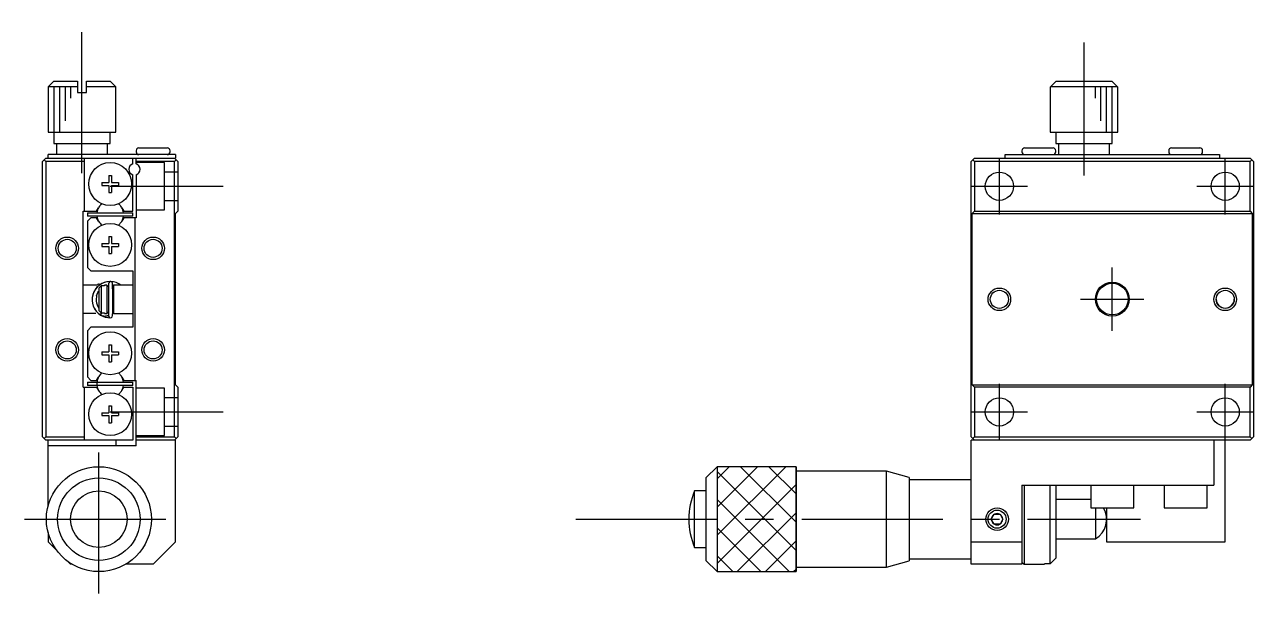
# Model space of a CAD drawing. Extents: x 33 to 325, y 49 to 249.
# Drawn here: x 216 to 324.8, y 131.7 to 182.1 of the extents above; entities that cross this region are included whole.
import ezdxf

# ---------------------------------------------------------------- set-up
doc = ezdxf.new("R2010")
doc.units = 0
doc.header["$LTSCALE"] = 10
doc.linetypes.add('CENTER', pattern=[2, 1.25, -0.25, 0.25, -0.25])
doc.linetypes.add('DASHED', pattern=[3.5, 2, -1.5])
doc.layers.get('0').update_dxf_attribs({"linetype": 'CONTINUOUS'})
doc.layers.add('CENTER', color=1, linetype='CENTER')

msp = doc.modelspace()

# ---------------------------------------------------------------- linework, layer by layer
at = {"color": 7, "linetype": 'CONTINUOUS'}
for p, q in [((218.583064, 177.060162), (218.083064, 176.560162)), ((220.683064, 176.560162), (218.083064, 176.560162)), ((218.083064, 176.560162), (218.083064, 172.560162)), ((218.583064, 177.060162), (220.683064, 177.060162)), ((220.683064, 177.060162), (220.683064, 176.060162)), ((221.483064, 177.060162), (223.583064, 177.060162)), ((221.483064, 176.060162), (221.483064, 177.060162)), ((224.083064, 176.560162), (221.483064, 176.560162)), ((224.083064, 176.560162), (223.583064, 177.060162)), ((224.083064, 172.560162), (224.083064, 176.560162)), ((306.859969, 176.560162), (307.36539, 177.060162)), ((312.806397, 176.560162), (306.859969, 176.560162)), ((306.859969, 176.060162), (306.859969, 176.560162)), ((307.36539, 177.060162), (312.300975, 177.060162)), ((312.300975, 177.060162), (312.806397, 176.560162)), ((312.806397, 176.560162), (312.806397, 176.060162)), ((220.683064, 176.060162), (221.483064, 176.060162)), ((306.833183, 176.060162), (306.833183, 172.560162)), ((306.833183, 176.060162), (306.859969, 176.060162)), ((312.806397, 176.060162), (312.833183, 176.060162)), ((312.833183, 172.560162), (312.833183, 176.060162)), ((218.083064, 172.560162), (224.083064, 172.560162)), ((218.583064, 172.560162), (218.583064, 171.560162)), ((223.583064, 171.560162), (223.583064, 172.560162)), ((306.833183, 172.560162), (312.833183, 172.560162)), ((307.333183, 172.560162), (307.333183, 171.560162)), ((312.333183, 171.560162), (312.333183, 172.560162)), ((218.583064, 171.560162), (223.583064, 171.560162)), ((218.833064, 171.560162), (218.833064, 170.560162)), ((223.333064, 170.560162), (223.333064, 171.560162)), ((225.883064, 170.910162), (225.883064, 170.810162)), ((226.133064, 171.160162), (228.633064, 171.160162)), ((228.883064, 170.810162), (228.883064, 170.910162)), ((304.333183, 170.910162), (304.333183, 170.810162)), ((304.583183, 171.160162), (307.083183, 171.160162)), ((307.333183, 171.560162), (312.333183, 171.560162)), ((307.333183, 170.810162), (307.333183, 170.910162)), ((307.583183, 171.560162), (307.583183, 170.560162)), ((312.083183, 170.560162), (312.083183, 171.560162)), ((317.333183, 170.910162), (317.333183, 170.810162)), ((317.583183, 171.160162), (320.083183, 171.160162)), ((320.333183, 170.810162), (320.333183, 170.910162)), ((217.583064, 169.960162), (217.883064, 170.260162)), ((217.583064, 145.560162), (217.583064, 169.960162)), ((217.883064, 169.960162), (217.733064, 170.110162)), ((217.883064, 170.260162), (229.383064, 170.260162)), ((221.283064, 169.960162), (217.883064, 169.960162)), ((217.883064, 169.960162), (217.883064, 145.560162)), ((218.083064, 170.260162), (218.083064, 170.560162)), ((229.383064, 170.560162), (218.083064, 170.560162)), ((221.283064, 170.260162), (221.283064, 165.560162)), ((225.583064, 169.737132), (225.583064, 170.260162)), ((225.883064, 169.737132), (225.883064, 170.260162)), ((229.283064, 169.960162), (225.883064, 169.960162)), ((229.583064, 169.960162), (229.283064, 170.260162)), ((229.433064, 170.110162), (229.283064, 169.960162)), ((229.283064, 145.560162), (229.283064, 169.960162)), ((229.383064, 170.560162), (229.383064, 170.260162)), ((229.583064, 169.960162), (229.583064, 165.560162)), ((300.133183, 170.260162), (299.833183, 169.960162)), ((299.833183, 145.560162), (299.833183, 169.960162)), ((300.133183, 169.960162), (299.983183, 170.110162)), ((300.133183, 170.260162), (324.533183, 170.260162)), ((324.533183, 169.960162), (300.133183, 169.960162)), ((300.133183, 169.960162), (300.133183, 165.560162)), ((302.833183, 170.260162), (302.833183, 170.560162)), ((302.833183, 170.560162), (321.833183, 170.560162)), ((321.833183, 170.560162), (321.833183, 170.260162)), ((324.833183, 169.960162), (324.533183, 170.260162)), ((324.683183, 170.110162), (324.533183, 169.960162)), ((324.533183, 165.560162), (324.533183, 169.960162)), ((324.833183, 169.960162), (324.833183, 145.560162)), ((223.458064, 168.710162), (223.708064, 168.710162)), ((223.458064, 168.710162), (223.458064, 168.085162)), ((223.708064, 168.710162), (223.708064, 168.085162)), ((225.583064, 165.560162), (225.583064, 168.783193)), ((225.883064, 168.783193), (225.883064, 164.960162)), ((222.833064, 168.085162), (223.458064, 168.085162)), ((222.833064, 168.085162), (222.833064, 167.835162)), ((222.833064, 167.835162), (223.458064, 167.835162)), ((223.458064, 167.835162), (223.458064, 167.210162)), ((223.708064, 168.085162), (224.333064, 168.085162)), ((223.708064, 167.835162), (223.708064, 167.210162)), ((223.708064, 167.835162), (224.333064, 167.835162)), ((224.333064, 168.085162), (224.333064, 167.835162)), ((223.458064, 167.210162), (223.708064, 167.210162)), ((221.183064, 165.560162), (222.381598, 165.560162)), ((221.183064, 149.960162), (221.183064, 165.560162)), ((222.381598, 165.560162), (222.552061, 165.855412)), ((224.614067, 165.855412), (224.78453, 165.560162)), ((224.78453, 165.560162), (225.583064, 165.560162)), ((229.383064, 165.360162), (229.583064, 165.560162)), ((299.933183, 165.360162), (300.133183, 165.560162)), ((300.133183, 165.560162), (324.533183, 165.560162)), ((324.533183, 165.560162), (324.733183, 165.360162)), ((221.583064, 165.410164), (225.583064, 165.410164)), ((221.583064, 165.410162), (221.583064, 165.110162)), ((225.583064, 165.110162), (221.583064, 165.110162)), ((221.883064, 164.960162), (221.583064, 164.660162)), ((221.583064, 164.660162), (221.583064, 160.560162)), ((222.381598, 164.960162), (221.883064, 164.960162)), ((222.552061, 164.664912), (222.381598, 164.960162)), ((224.78453, 164.960162), (224.614067, 164.664912)), ((225.883064, 164.960162), (224.78453, 164.960162)), ((225.583064, 165.110162), (225.583064, 165.410162)), ((225.783064, 150.560162), (225.783064, 164.960162)), ((229.383064, 150.160162), (229.383064, 165.360162)), ((299.933183, 150.160162), (299.933183, 165.360162)), ((299.933183, 165.360162), (324.733183, 165.360162)), ((324.733183, 165.360162), (324.733183, 150.160162)), ((223.458064, 163.310162), (223.708064, 163.310162)), ((223.458064, 163.310162), (223.458064, 162.685162)), ((223.708064, 163.310162), (223.708064, 162.685162)), ((222.833064, 162.685162), (223.458064, 162.685162)), ((222.833064, 162.685162), (222.833064, 162.435162)), ((222.833064, 162.435162), (223.458064, 162.435162)), ((223.458064, 162.435162), (223.458064, 161.810162)), ((223.708064, 162.685162), (224.333064, 162.685162)), ((223.708064, 162.435162), (223.708064, 161.810162)), ((223.708064, 162.435162), (224.333064, 162.435162)), ((224.333064, 162.685162), (224.333064, 162.435162)), ((223.458064, 161.810162), (223.708064, 161.810162)), ((221.583064, 160.560162), (221.883064, 160.260162)), ((221.883064, 160.260162), (225.583064, 160.260162)), ((225.583064, 160.260162), (225.583064, 155.260162)), ((222.421818, 159.010162), (221.183064, 159.010162)), ((222.477015, 159.056207), (222.474735, 159.055451)), ((222.479175, 159.055166), (222.477015, 159.056207)), ((222.48298, 159.052222), (222.479175, 159.055166)), ((222.598453, 159.120145), (222.482987, 159.06155)), ((222.483932, 159.061827), (222.483297, 159.061704)), ((222.783064, 158.940162), (222.583064, 158.730112)), ((222.783064, 158.940162), (222.783064, 156.540162)), ((223.083064, 158.940162), (222.783064, 158.940162)), ((223.083064, 158.990162), (223.083064, 158.940162)), ((223.283064, 158.990162), (223.083064, 158.990162)), ((223.283064, 158.990162), (223.283064, 156.490162)), ((223.456661, 158.816565), (223.283064, 158.990162)), ((223.337012, 158.936367), (223.428643, 158.951434)), ((223.386388, 158.887127), (223.345719, 158.938111)), ((223.429931, 158.989338), (223.426583, 158.873216)), ((223.435361, 159.104699), (223.429931, 158.989338)), ((223.456405, 159.208628), (223.435361, 159.104699)), ((223.445784, 159.100673), (223.445784, 156.321018)), ((223.525845, 159.2859), (223.456405, 159.208628)), ((223.624501, 159.31064), (223.525845, 159.2859)), ((223.722582, 159.274789), (223.624501, 159.31064)), ((223.783673, 159.188233), (223.722582, 159.274789)), ((223.803661, 158.941821), (223.829569, 158.936868)), ((223.883064, 158.990162), (223.804465, 158.911563)), ((223.883064, 158.990162), (223.883064, 156.490162)), ((225.583064, 158.990162), (223.883064, 158.990162)), ((222.386522, 158.05943), (222.435524, 158.198216)), ((222.435524, 158.198216), (222.501424, 158.332135)), ((222.501424, 158.332135), (222.559543, 158.424481)), ((222.559543, 158.424481), (222.582893, 158.457008)), ((222.583064, 158.730112), (222.583064, 156.750213)), ((223.426583, 158.873216), (223.425979, 158.847589)), ((222.583064, 156.750213), (222.783064, 156.540162)), ((221.183064, 156.510162), (222.302854, 156.510162)), ((222.724537, 156.365722), (222.810273, 156.523965)), ((222.732101, 156.362073), (222.732098, 156.361033)), ((222.732098, 156.361033), (222.732602, 156.359996)), ((222.732315, 156.363436), (222.732101, 156.362073)), ((222.732737, 156.365121), (222.732315, 156.363436)), ((222.732602, 156.359996), (222.759807, 156.343645)), ((222.733367, 156.367123), (222.732737, 156.365121)), ((222.734204, 156.369438), (222.733367, 156.367123)), ((222.735245, 156.37206), (222.734204, 156.369438)), ((222.736489, 156.374985), (222.735245, 156.37206)), ((222.737933, 156.378205), (222.736489, 156.374985)), ((222.74045, 156.383541), (222.737933, 156.378205)), ((222.743391, 156.389491), (222.74045, 156.383541)), ((222.746743, 156.396027), (222.743391, 156.389491)), ((222.750487, 156.403116), (222.746743, 156.396027)), ((222.754607, 156.410723), (222.750487, 156.403116)), ((222.75908, 156.41881), (222.754607, 156.410723)), ((222.763886, 156.427337), (222.75908, 156.41881)), ((222.759807, 156.343645), (222.789322, 156.3278)), ((222.769001, 156.436262), (222.763886, 156.427337)), ((222.774399, 156.445541), (222.769001, 156.436262)), ((222.780053, 156.455128), (222.774399, 156.445541)), ((222.785936, 156.464976), (222.780053, 156.455128)), ((222.783064, 156.540162), (223.083064, 156.540162)), ((222.792019, 156.475036), (222.785936, 156.464976)), ((222.789322, 156.3278), (222.819587, 156.313445)), ((222.79827, 156.485258), (222.792019, 156.475036)), ((222.804661, 156.495592), (222.79827, 156.485258)), ((222.811158, 156.505986), (222.804661, 156.495592)), ((222.810273, 156.523965), (222.821734, 156.541851)), ((222.817729, 156.516389), (222.811158, 156.505986)), ((222.83301, 156.540162), (222.817729, 156.516389)), ((222.819587, 156.313445), (222.850525, 156.300616)), ((222.850525, 156.300616), (222.882061, 156.289344)), ((222.882061, 156.289344), (222.914115, 156.279657)), ((222.914115, 156.279657), (222.94661, 156.27158)), ((222.94661, 156.27158), (222.979465, 156.265131)), ((222.979465, 156.265131), (223.012598, 156.260326)), ((223.012598, 156.260326), (223.045928, 156.257178)), ((223.045928, 156.257178), (223.079374, 156.255693)), ((223.079374, 156.255693), (223.112851, 156.255876)), ((223.083064, 156.540162), (223.083064, 156.490162)), ((223.083064, 156.490162), (223.283064, 156.490162)), ((223.112851, 156.255876), (223.146279, 156.257725)), ((223.146279, 156.257725), (223.179574, 156.261237)), ((223.179574, 156.261237), (223.212655, 156.266403)), ((223.212655, 156.266403), (223.24544, 156.27321)), ((223.24544, 156.27321), (223.277847, 156.281641)), ((223.277847, 156.281641), (223.309798, 156.291675)), ((223.283064, 156.490162), (223.457881, 156.66498)), ((223.309798, 156.291675), (223.341213, 156.303289)), ((223.341213, 156.303289), (223.372015, 156.316454)), ((223.372015, 156.316454), (223.402128, 156.331136)), ((223.402128, 156.331136), (223.431477, 156.347301)), ((223.428445, 156.478895), (223.428595, 156.490038)), ((223.428445, 156.478895), (223.433322, 156.351255)), ((223.428595, 156.490038), (223.429701, 156.501147)), ((223.429701, 156.501147), (223.431757, 156.512164)), ((223.431477, 156.347301), (223.433506, 156.34849)), ((223.431757, 156.512164), (223.434751, 156.523026)), ((223.433322, 156.351255), (223.444237, 156.247986)), ((223.434751, 156.523026), (223.438668, 156.533676)), ((223.438668, 156.533676), (223.443486, 156.544054)), ((223.443486, 156.544054), (223.449178, 156.554104)), ((223.444237, 156.247986), (223.495543, 156.158727)), ((223.449178, 156.554104), (223.455713, 156.56377)), ((223.495543, 156.158727), (223.586361, 156.113371)), ((223.586361, 156.113371), (223.688552, 156.126538)), ((223.688552, 156.126538), (223.76576, 156.194688)), ((223.76576, 156.194688), (223.795534, 156.301792)), ((223.876357, 156.49665), (223.803686, 156.481118)), ((223.805736, 156.560162), (223.813064, 156.560162)), ((223.805907, 156.567319), (223.883064, 156.490162)), ((223.883064, 156.490162), (225.583064, 156.490162)), ((221.883064, 155.260162), (221.583064, 154.960162)), ((221.583064, 154.960162), (221.583064, 150.860162)), ((225.583064, 155.260162), (221.883064, 155.260162)), ((223.458064, 153.710162), (223.708064, 153.710162)), ((223.458064, 153.710162), (223.458064, 153.085162)), ((223.708064, 153.710162), (223.708064, 153.085162)), ((222.833064, 153.085162), (223.458064, 153.085162)), ((222.833064, 153.085162), (222.833064, 152.835162)), ((222.833064, 152.835162), (223.458064, 152.835162)), ((223.458064, 152.835162), (223.458064, 152.210162)), ((223.708064, 153.085162), (224.333064, 153.085162)), ((223.708064, 152.835162), (223.708064, 152.210162)), ((223.708064, 152.835162), (224.333064, 152.835162)), ((224.333064, 153.085162), (224.333064, 152.835162)), ((223.458064, 152.210162), (223.708064, 152.210162)), ((221.583064, 150.860162), (221.883064, 150.560162)), ((221.583064, 150.410164), (225.583064, 150.410164)), ((221.583064, 150.410162), (221.583064, 150.110162)), ((221.883064, 150.560162), (222.381598, 150.560162)), ((222.381598, 150.560162), (222.552061, 150.855412)), ((224.614067, 150.855412), (224.78453, 150.560162)), ((224.78453, 150.560162), (225.883064, 150.560162)), ((225.583064, 150.110162), (225.583064, 150.410162)), ((225.883064, 144.760162), (225.883064, 150.560162)), ((221.183064, 149.960162), (222.381598, 149.960162)), ((221.283064, 149.960162), (221.283064, 145.260162)), ((225.583064, 150.110162), (221.583064, 150.110162)), ((222.381598, 149.960162), (222.552061, 149.664912)), ((224.614067, 149.664912), (224.78453, 149.960162)), ((224.78453, 149.960162), (225.583064, 149.960162)), ((225.583064, 149.960162), (225.583064, 145.260162)), ((229.583064, 149.960162), (229.383064, 150.160162)), ((229.583064, 149.960162), (229.583064, 145.560162)), ((299.933183, 150.160162), (324.733183, 150.160162)), ((300.133183, 149.960162), (299.933183, 150.160162)), ((324.533183, 149.960162), (300.133183, 149.960162)), ((300.133183, 149.960162), (300.133183, 145.560162)), ((324.733183, 150.160162), (324.533183, 149.960162)), ((324.533183, 145.560162), (324.533183, 149.960162)), ((223.458064, 148.310162), (223.708064, 148.310162)), ((223.458064, 148.310162), (223.458064, 147.685162)), ((223.708064, 148.310162), (223.708064, 147.685162)), ((222.833064, 147.685162), (223.458064, 147.685162)), ((222.833064, 147.685162), (222.833064, 147.435162)), ((222.833064, 147.435162), (223.458064, 147.435162)), ((223.458064, 147.435162), (223.458064, 146.810162)), ((223.708064, 147.685162), (224.333064, 147.685162)), ((223.708064, 147.435162), (223.708064, 146.810162)), ((223.708064, 147.435162), (224.333064, 147.435162)), ((224.333064, 147.685162), (224.333064, 147.435162)), ((223.458064, 146.810162), (223.708064, 146.810162)), ((217.883064, 145.260162), (217.583064, 145.560162)), ((217.733064, 145.410162), (217.883064, 145.560162)), ((217.883064, 145.560162), (221.283064, 145.560162)), ((225.583064, 145.260162), (217.883064, 145.260162)), ((218.083064, 139.4317), (218.083064, 145.260162)), ((225.883064, 144.760162), (218.083064, 144.760162)), ((224.083064, 145.260162), (224.083064, 144.760162)), ((225.883064, 145.560162), (229.283064, 145.560162)), ((229.383064, 145.260162), (225.883064, 145.260162)), ((229.283064, 145.560162), (229.433064, 145.410162)), ((229.583064, 145.560162), (229.283064, 145.260162)), ((229.383064, 136.260162), (229.383064, 145.260162)), ((299.833183, 145.560162), (300.133183, 145.260162)), ((324.533183, 145.260162), (299.833183, 145.260162)), ((299.833183, 134.260162), (299.833183, 145.260162)), ((299.983183, 145.410162), (300.133183, 145.560162)), ((300.133183, 145.560162), (324.533183, 145.560162)), ((321.333183, 145.260162), (321.333183, 141.260162)), ((322.333183, 136.260162), (322.333183, 145.260162)), ((324.533183, 145.560162), (324.683183, 145.410162)), ((324.533183, 145.260162), (324.833183, 145.560162)), ((277.333183, 142.910162), (276.333183, 141.910162)), ((277.333183, 142.910162), (277.333183, 133.610162)), ((284.333183, 142.910162), (277.333183, 142.910162)), ((284.333183, 142.910162), (277.333183, 142.910162)), ((277.333183, 142.910162), (277.333183, 133.610162)), ((284.333183, 142.910162), (284.333183, 133.610162)), ((284.333183, 133.610162), (284.333183, 142.910162)), ((276.333183, 141.910162), (276.333183, 134.610162)), ((292.333183, 142.510162), (284.333183, 142.510162)), ((292.333183, 134.010162), (292.333183, 142.510162)), ((294.333183, 141.960162), (292.333183, 142.510162)), ((294.333183, 141.960162), (294.333183, 134.560162)), ((299.833183, 141.760162), (294.333183, 141.760162)), ((275.333183, 135.760162), (275.333183, 140.760162)), ((276.333183, 140.760162), (275.333183, 140.760162)), ((304.333183, 141.260162), (321.333183, 141.260162)), ((304.333183, 141.260162), (304.333183, 134.260162)), ((304.533183, 141.260162), (304.533183, 134.260162)), ((306.833183, 134.291535), (306.833183, 141.260162)), ((307.333183, 141.260162), (307.333183, 134.796061)), ((310.433183, 141.260162), (310.433183, 139.260162)), ((314.233183, 139.260162), (314.233183, 141.260162)), ((316.933183, 141.260162), (316.933183, 139.260162)), ((320.733183, 139.260162), (320.733183, 141.260162)), ((310.433183, 140.010162), (307.333183, 140.010162)), ((301.873375, 137.810162), (301.613568, 138.260162)), ((301.61357, 138.260161), (301.873375, 138.710162)), ((301.873375, 138.710162), (302.39299, 138.710162)), ((302.392991, 138.710162), (302.652798, 138.260162)), ((302.652798, 138.260162), (302.392993, 137.81016)), ((310.433183, 139.260162), (314.233183, 139.260162)), ((310.833183, 139.260162), (310.833183, 136.510162)), ((311.833183, 139.260162), (311.833183, 136.260162)), ((316.933183, 139.260162), (320.733183, 139.260162)), ((302.39299, 137.810162), (301.873375, 137.810162)), ((218.083064, 137.088625), (218.083064, 136.260162)), ((218.083064, 136.260162), (218.834315, 135.508911)), ((227.383064, 134.260162), (229.383064, 136.260162)), ((299.833183, 136.260162), (304.333183, 136.260162)), ((307.333183, 136.510162), (310.833183, 136.510162)), ((311.833183, 136.260162), (322.333183, 136.260162)), ((275.333183, 135.760162), (276.333183, 135.760162)), ((219.831812, 134.511414), (220.083064, 134.260162)), ((220.211883, 134.260162), (220.083064, 134.260162)), ((227.383064, 134.260162), (224.954245, 134.260162)), ((276.333183, 134.610162), (277.333183, 133.610162)), ((284.333183, 134.010162), (292.333183, 134.010162)), ((292.333183, 134.010162), (294.333183, 134.560162)), ((294.333183, 134.760162), (299.833183, 134.760162)), ((304.333183, 134.260162), (299.833183, 134.260162)), ((304.333183, 134.460162), (304.533183, 134.260162)), ((304.533183, 134.260162), (306.333183, 134.260162)), ((306.333183, 134.291535), (306.333183, 134.260162)), ((306.833183, 134.291535), (306.333183, 134.291535)), ((307.333183, 134.796061), (306.833183, 134.291535)), ((277.333183, 133.610162), (284.333183, 133.610162)), ((277.333183, 133.610162), (284.333183, 133.610162))]:
    msp.add_line(p, q, dxfattribs=at)
at = {"color": 3, "linetype": 'CONTINUOUS'}
for p, q in [((218.583064, 176.560162), (218.583064, 172.560162)), ((219.083064, 176.560162), (219.083064, 172.560162)), ((219.583064, 176.560162), (219.583064, 173.560162)), ((220.083064, 176.560162), (220.083064, 175.560162)), ((310.833183, 175.560162), (310.833183, 176.560162)), ((311.333183, 173.560162), (311.333183, 176.560162)), ((311.833183, 172.560162), (311.833183, 176.560162)), ((312.333183, 172.560162), (312.333183, 176.560162)), ((277.333183, 141.831203), (278.412142, 142.910162)), ((277.333183, 139.331203), (280.912142, 142.910162)), ((277.333183, 136.831203), (283.412142, 142.910162)), ((279.421493, 142.910162), (284.333183, 137.998472)), ((281.921493, 142.910162), (284.333183, 140.498472)), ((277.333183, 142.498472), (284.333183, 135.498472)), ((277.333183, 134.331203), (284.333183, 141.331203)), ((277.333183, 139.998472), (283.721493, 133.610162)), ((279.112142, 133.610162), (284.333183, 138.831203)), ((277.333183, 137.498472), (281.221493, 133.610162)), ((281.612142, 133.610162), (284.333183, 136.331203)), ((277.333183, 134.998472), (278.721493, 133.610162)), ((284.112142, 133.610162), (284.333183, 133.831203))]:
    msp.add_line(p, q, dxfattribs=at)
at = {"color": 3, "linetype": 'DASHED'}
for p, q in [((228.383064, 169.860162), (225.883064, 169.860162)), ((228.383064, 165.660162), (228.383064, 169.860162)), ((229.583064, 169.010162), (228.383064, 169.010162)), ((228.383064, 166.510162), (229.583064, 166.510162)), ((225.883064, 165.660162), (228.383064, 165.660162)), ((228.383064, 149.860162), (225.883064, 149.860162)), ((228.383064, 145.660162), (228.383064, 149.860162)), ((229.583064, 149.010162), (228.383064, 149.010162)), ((228.383064, 146.510162), (229.583064, 146.510162)), ((225.883064, 145.660162), (228.383064, 145.660162))]:
    msp.add_line(p, q, dxfattribs=at)
at = {"color": 7, "linetype": 'CONTINUOUS'}
for centre, radius in [((223.583064, 167.960162), 1.9), ((302.333183, 167.760162), 1.25), ((322.333183, 167.760162), 1.25), ((223.583064, 162.560162), 1.9), ((219.783064, 162.260162), 0.8), ((227.383064, 162.260162), 0.8), ((312.333183, 157.760162), 1.5), ((312.333183, 157.760162), 1.4), ((302.333183, 157.740162), 0.8), ((322.333183, 157.740162), 0.8), ((223.583064, 152.960162), 1.9), ((219.783064, 153.260162), 0.8), ((227.383064, 153.260162), 0.8), ((223.583064, 147.560162), 1.9), ((302.333183, 147.760162), 1.25), ((322.333183, 147.760162), 1.25), ((222.583064, 138.260162), 4.65), ((222.583064, 138.260162), 3.65), ((222.583064, 138.260162), 2.5), ((302.133183, 138.260162), 0.8)]:
    msp.add_circle(centre, radius, dxfattribs=at)
at = {"color": 3, "linetype": 'CONTINUOUS'}
for centre in [(219.783064, 162.260162), (227.383064, 162.260162), (302.333183, 157.740162), (322.333183, 157.740162), (219.783064, 153.260162), (227.383064, 153.260162), (302.133183, 138.260162)]:
    msp.add_circle(centre, 1, dxfattribs=at)
at = {"color": 7, "linetype": 'CONTINUOUS'}
for centre, radius, start, end in [((226.133064, 170.910162), 0.25, 90, 180), ((228.633064, 170.910162), 0.25, 0, 90), ((304.583183, 170.910162), 0.25, 90, 180), ((307.083183, 170.910162), 0.25, 0, 90), ((317.583183, 170.910162), 0.25, 90, 180), ((320.083183, 170.910162), 0.25, 0, 90), ((226.133064, 170.810162), 0.25, 180, 270), ((228.633064, 170.810162), 0.25, 270, 0), ((304.583183, 170.810162), 0.25, 180, 270), ((307.083183, 170.810162), 0.25, 270, 0), ((317.583183, 170.810162), 0.25, 180, 270), ((320.083183, 170.810162), 0.25, 270, 0), ((225.733064, 169.260162), 0.5, 107.457603, 252.542397), ((225.733064, 169.260162), 0.5, 287.457603, 72.542397), ((223.583064, 165.260163), 1.1905, 150.000042, 172.761619), ((223.583064, 165.260162), 1.1905, 135, 150), ((223.674064, 165.168022), 1.32, 128.260088, 134.965001), ((223.583064, 165.260163), 1.1905, 127.543078, 134.642946), ((223.583064, 165.260163), 1.1905, 44.999966, 52.456922), ((223.492064, 165.168022), 1.32, 45.034999, 51.739912), ((223.583064, 165.260162), 1.1905, 30, 45), ((223.583064, 165.260163), 1.1905, 7.238411, 30), ((223.583064, 165.260163), 1.1905, 187.238379, 210), ((223.583064, 165.260163), 1.1905, 210.000042, 232.457024), ((223.674064, 165.352302), 1.32, 225.034999, 231.739912), ((223.583064, 165.260163), 1.1905, 307.542976, 314.999966), ((223.492064, 165.352302), 1.32, 308.260088, 314.965001), ((223.583064, 165.260162), 1.1905, 315, 330), ((223.583064, 165.260163), 1.1905, 330, 352.761621), ((223.573305, 157.711719), 1.598393, 90.536816, 238.370163), ((223.586951, 157.711735), 1.598467, 89.611696, 237.708539), ((223.582058, 157.708769), 1.601567, 53.152208, 87.922405), ((183.810923, 157.580732), 40.005059, 358.16797349, 2.30290495), ((223.578204, 157.71352), 1.240871, 163.81355567, 185.85509922), ((223.586789, 157.712406), 1.249298, 185.76412922, 216.52939935), ((322.333183, 157.760162), 0.8, 180.716216, 359.283784), ((223.579126, 157.720461), 1.608889, 238.356938, 270.616493), ((223.583064, 150.260163), 1.1905, 135.000034, 187.238381), ((223.674064, 150.168022), 1.32, 128.260088, 134.965001), ((223.583064, 150.260163), 1.1905, 127.543078, 134.642946), ((223.583064, 150.260163), 1.1905, 44.999966, 52.456922), ((223.492064, 150.168022), 1.32, 45.034999, 51.739912), ((223.583064, 150.260162), 1.1905, 30, 45), ((223.583064, 150.260163), 1.1905, 7.238411, 30), ((223.583064, 150.260163), 1.1905, 187.238381, 210), ((223.583064, 150.260163), 1.1905, 210.000042, 232.457024), ((223.674064, 150.352302), 1.32, 225.034999, 231.739912), ((223.583064, 150.260163), 1.1905, 307.542976, 314.643568), ((223.492064, 150.352302), 1.32, 308.260088, 314.965001), ((223.583064, 150.260162), 1.1905, 315, 330), ((223.583064, 150.260163), 1.1905, 330, 352.761619), ((281.333183, 138.260162), 6.5, 157.380135, 202.619865), ((302.133183, 138.260162), 0.5, 124.158067, 175.841933), ((302.133183, 138.260162), 0.5, 184.158067, 235.841933), ((302.133183, 138.260162), 0.5, 64.158067, 115.841933), ((302.133183, 138.260162), 0.5, 4.158067, 55.841933), ((302.133183, 138.260162), 0.5, 304.158067, 355.841933), ((309.801933, 138.260162), 2.03125, 300.510237, 29.492373), ((302.133183, 138.260162), 0.5, 244.158067, 295.841933)]:
    msp.add_arc(centre, radius, start, end, dxfattribs=at)
at = {"layer": 'CENTER', "color": 1, "linetype": 'CENTER'}
for p, q in [((221.083064, 168.927171), (221.083064, 182.087684)), ((309.833183, 168.720959), (309.833183, 180.503657)), ((302.333183, 165.260162), (302.333183, 170.260162)), ((322.333183, 165.260162), (322.333183, 170.260162)), ((223.583064, 167.760162), (233.583064, 167.760162)), ((299.833183, 167.760162), (304.833183, 167.760162)), ((319.833183, 167.760162), (324.833183, 167.760162)), ((312.333183, 154.960162), (312.333183, 160.560162)), ((309.533183, 157.760162), (315.133183, 157.760162)), ((302.333183, 145.260162), (302.333183, 150.260162)), ((322.333183, 145.260162), (322.333183, 150.260162)), ((223.583064, 147.760162), (233.583064, 147.760162)), ((299.833183, 147.760162), (304.833183, 147.760162)), ((319.833183, 147.760162), (324.833183, 147.760162)), ((222.583064, 131.680162), (222.583064, 144.840162)), ((216.003064, 138.260162), (229.163064, 138.260162)), ((264.833183, 138.260162), (314.833183, 138.260162))]:
    msp.add_line(p, q, dxfattribs=at)

doc.saveas('drawing.dxf')
